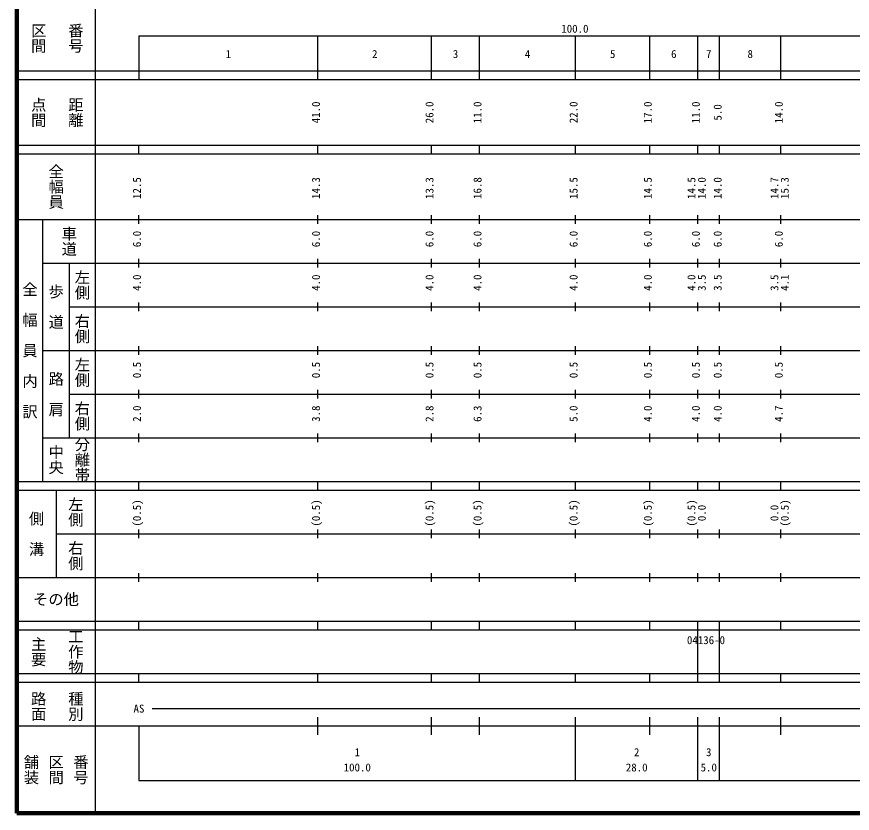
# Model space of a CAD drawing. Units: millimetres on the paper, enlarged 1000 times. Extents: x 40000 to 680000, y 20000 to 380000.
# Drawn here: x 40000 to 231378, y 20000 to 202409 of the extents above; entities that cross this region are included whole.
import ezdxf
from ezdxf.enums import TextEntityAlignment as Align

# ---------------------------------------------------------------- set-up
doc = ezdxf.new("R2010")
doc.units = ezdxf.units.MM
doc.header["$LTSCALE"] = 1000
doc.layers.add('M-TTL', color=2, linetype='Continuous', lineweight=140)
doc.layers.add('M-TTL-BAND', color=7, linetype='Continuous', lineweight=25)
doc.styles.add('@ＭＳ ゴシック', font='')
doc.styles.add('ＭＳ ゴシック', font='')
doc.styles.get('@ＭＳ ゴシック').set_extended_font_data('@MS Gothic')
doc.styles.get('ＭＳ ゴシック').set_extended_font_data('MS Gothic')

msp = doc.modelspace()

# ---------------------------------------------------------------- linework, layer by layer
at = {"layer": 'M-TTL'}
for p, q in [((40000, 380000), (40000, 20000)), ((40000, 20000), (680000, 20000))]:
    msp.add_line(p, q, dxfattribs=at)
at = {"layer": 'M-TTL-BAND'}
for p, q in [((58000, 370000), (58000, 20000)), ((68000, 198000), (579000, 198000)), ((68000, 198000), (68000, 188000)), ((109000, 188000), (109000, 198000)), ((135000, 188000), (135000, 198000)), ((146000, 188000), (146000, 198000)), ((168000, 188000), (168000, 198000)), ((185000, 188000), (185000, 198000)), ((196000, 188000), (196000, 198000)), ((201000, 188000), (201000, 198000)), ((215000, 188000), (215000, 198000)), ((40000, 190000), (579000, 190000)), ((40000, 188000), (579000, 188000)), ((40000, 173000), (579000, 173000)), ((68000, 171000), (68000, 173000)), ((109000, 171000), (109000, 173000)), ((135000, 171000), (135000, 173000)), ((146000, 171000), (146000, 173000)), ((168000, 171000), (168000, 173000)), ((185000, 171000), (185000, 173000)), ((196000, 171000), (196000, 173000)), ((201000, 171000), (201000, 173000)), ((215000, 171000), (215000, 173000)), ((40000, 171000), (579000, 171000)), ((68000, 155000), (68000, 157000)), ((109000, 155000), (109000, 157000)), ((135000, 155000), (135000, 157000)), ((146000, 155000), (146000, 157000)), ((168000, 155000), (168000, 157000)), ((185000, 155000), (185000, 157000)), ((196000, 155000), (196000, 157000)), ((201000, 155000), (201000, 157000)), ((215000, 155000), (215000, 157000)), ((40000, 156000), (579000, 156000)), ((46000, 96000), (46000, 156000)), ((46000, 146000), (579000, 146000)), ((52000, 146000), (52000, 106000)), ((68000, 145000), (68000, 147000)), ((109000, 145000), (109000, 147000)), ((135000, 145000), (135000, 147000)), ((146000, 145000), (146000, 147000)), ((168000, 145000), (168000, 147000)), ((185000, 145000), (185000, 147000)), ((196000, 145000), (196000, 147000)), ((201000, 145000), (201000, 147000)), ((215000, 145000), (215000, 147000)), ((52000, 136000), (579000, 136000)), ((68000, 135000), (68000, 137000)), ((109000, 135000), (109000, 137000)), ((135000, 135000), (135000, 137000)), ((146000, 135000), (146000, 137000)), ((168000, 135000), (168000, 137000)), ((185000, 135000), (185000, 137000)), ((196000, 135000), (196000, 137000)), ((201000, 135000), (201000, 137000)), ((215000, 135000), (215000, 137000)), ((68000, 125000), (68000, 127000)), ((109000, 125000), (109000, 127000)), ((135000, 125000), (135000, 127000)), ((146000, 125000), (146000, 127000)), ((168000, 125000), (168000, 127000)), ((185000, 125000), (185000, 127000)), ((196000, 125000), (196000, 127000)), ((201000, 125000), (201000, 127000)), ((215000, 125000), (215000, 127000)), ((46000, 126000), (579000, 126000)), ((68000, 115000), (68000, 117000)), ((109000, 115000), (109000, 117000)), ((135000, 115000), (135000, 117000)), ((146000, 115000), (146000, 117000)), ((168000, 115000), (168000, 117000)), ((185000, 115000), (185000, 117000)), ((196000, 115000), (196000, 117000)), ((201000, 115000), (201000, 117000)), ((215000, 115000), (215000, 117000)), ((52000, 116000), (579000, 116000)), ((46000, 106000), (579000, 106000)), ((68000, 105000), (68000, 107000)), ((109000, 105000), (109000, 107000)), ((135000, 105000), (135000, 107000)), ((146000, 105000), (146000, 107000)), ((168000, 105000), (168000, 107000)), ((185000, 105000), (185000, 107000)), ((196000, 105000), (196000, 107000)), ((201000, 105000), (201000, 107000)), ((215000, 105000), (215000, 107000)), ((40000, 96000), (579000, 96000)), ((68000, 94000), (68000, 96000)), ((109000, 94000), (109000, 96000)), ((135000, 94000), (135000, 96000)), ((146000, 94000), (146000, 96000)), ((168000, 94000), (168000, 96000)), ((185000, 94000), (185000, 96000)), ((196000, 94000), (196000, 96000)), ((201000, 94000), (201000, 96000)), ((215000, 94000), (215000, 96000)), ((40000, 94000), (579000, 94000)), ((49000, 94000), (49000, 74000)), ((68000, 83000), (68000, 85000)), ((109000, 83000), (109000, 85000)), ((135000, 83000), (135000, 85000)), ((146000, 83000), (146000, 85000)), ((168000, 83000), (168000, 85000)), ((185000, 83000), (185000, 85000)), ((196000, 83000), (196000, 85000)), ((201000, 83000), (201000, 85000)), ((215000, 83000), (215000, 85000)), ((49000, 84000), (579000, 84000)), ((68000, 73000), (68000, 75000)), ((109000, 73000), (109000, 75000)), ((135000, 73000), (135000, 75000)), ((146000, 73000), (146000, 75000)), ((168000, 73000), (168000, 75000)), ((185000, 73000), (185000, 75000)), ((196000, 73000), (196000, 75000)), ((201000, 73000), (201000, 75000)), ((215000, 73000), (215000, 75000)), ((40000, 74000), (579000, 74000)), ((40000, 64000), (579000, 64000)), ((68000, 62000), (68000, 64000)), ((109000, 62000), (109000, 64000)), ((135000, 62000), (135000, 64000)), ((146000, 62000), (146000, 64000)), ((168000, 62000), (168000, 64000)), ((185000, 62000), (185000, 64000)), ((196000, 62000), (196000, 64000)), ((201000, 62000), (201000, 64000)), ((215000, 62000), (215000, 64000)), ((40000, 62000), (579000, 62000)), ((196000, 52000), (196000, 62000)), ((201000, 52000), (201000, 62000)), ((40000, 52000), (579000, 52000)), ((68000, 50000), (68000, 52000)), ((109000, 50000), (109000, 52000)), ((135000, 50000), (135000, 52000)), ((146000, 50000), (146000, 52000)), ((168000, 50000), (168000, 52000)), ((185000, 50000), (185000, 52000)), ((196000, 50000), (196000, 52000)), ((201000, 50000), (201000, 52000)), ((215000, 50000), (215000, 52000)), ((40000, 50000), (579000, 50000)), ((71000, 44000), (561000, 44000)), ((109000, 38000), (109000, 42000)), ((135000, 38000), (135000, 42000)), ((146000, 38000), (146000, 42000)), ((168000, 27500), (168000, 42000)), ((185000, 38000), (185000, 42000)), ((196000, 27500), (196000, 42000)), ((201000, 27500), (201000, 42000)), ((215000, 38000), (215000, 42000)), ((40000, 40000), (579000, 40000)), ((68000, 40000), (68000, 27500)), ((68000, 27500), (579000, 27500))]:
    msp.add_line(p, q, dxfattribs=at)

# ---------------------------------------------------------------- texts
at = {"layer": 'M-TTL-BAND', "style": '@ＭＳ ゴシック'}
for s, p in [('区間', (45000, 197500)), ('番号', (53500, 197500)), ('点間', (45000, 180500)), ('距離', (53500, 180500)), ('全幅員', (49000, 163500)), ('車道', (52000, 151000)), ('左側', (55000, 141000)), ('全\u3000幅\u3000員\u3000内\u3000訳', (43000, 126000)), ('歩\u3000道', (49000, 136000)), ('右側', (55000, 131000)), ('左側', (55000, 121000)), ('路\u3000肩', (49000, 116000)), ('右側', (55000, 111000)), ('分離帯', (55000, 101000)), ('中央', (49000, 101000)), ('左側', (53500, 89000)), ('側\u3000溝', (44500, 84000)), ('右側', (53500, 79000)), ('工作物', (53500, 57000)), ('主要', (45000, 57000)), ('路面', (45000, 44500)), ('種別', (53500, 44500)), ('舗装', (43333, 30000)), ('区間', (49000, 30000)), ('番号', (54667, 30000))]:
    msp.add_text(s, height=2566, rotation=270, dxfattribs=at).set_placement(p, align=Align.MIDDLE_CENTER)
at = {"layer": 'M-TTL-BAND', "style": 'ＭＳ ゴシック'}
for s, p in [('100.0', (167844, 198195)), ('1', (88500, 192405)), ('2', (122000, 192405)), ('3', (140500, 192405)), ('4', (157000, 192405)), ('5', (176500, 192405)), ('6', (190500, 192405)), ('7', (198500, 192405)), ('8', (208000, 192405)), ('AS', (68000, 42500)), ('1', (118000, 32523)), ('2', (182000, 32523)), ('3', (198500, 32523)), ('100.0', (118000, 29033)), ('28.0', (182000, 29033)), ('5.0', (198500, 29033))]:
    msp.add_text(s, height=1833, dxfattribs=at).set_placement(p, align=Align.BOTTOM_CENTER)
for s, p in [('41.0', (110000, 180500)), ('26.0', (136000, 180500)), ('11.0', (147000, 180500)), ('22.0', (169000, 180500)), ('17.0', (186000, 180500)), ('11.0', (197000, 180500)), ('5.0', (202000, 180500)), ('14.0', (216000, 180500)), ('12.5', (69000, 163174)), ('14.3', (110000, 163174)), ('13.3', (136000, 163174)), ('16.8', (147000, 163174)), ('15.5', (169000, 163174)), ('14.5', (186000, 163174)), ('14.5', (196000, 163174)), ('14.0', (198370, 163174)), ('14.0', (202000, 163174)), ('14.7', (215000, 163174)), ('15.3', (217370, 163174)), ('6.0', (69000, 151500)), ('6.0', (110000, 151500)), ('6.0', (136000, 151500)), ('6.0', (147000, 151500)), ('6.0', (169000, 151500)), ('6.0', (186000, 151500)), ('6.0', (197000, 151500)), ('6.0', (202000, 151500)), ('6.0', (216000, 151500)), ('4.0', (69000, 141500)), ('4.0', (110000, 141500)), ('4.0', (136000, 141500)), ('4.0', (147000, 141500)), ('4.0', (169000, 141500)), ('4.0', (186000, 141500)), ('4.0', (196000, 141500)), ('3.5', (198370, 141500)), ('3.5', (202000, 141500)), ('3.5', (215000, 141500)), ('4.1', (217370, 141500)), ('0.5', (69000, 121500)), ('0.5', (110000, 121500)), ('0.5', (136000, 121500)), ('0.5', (147000, 121500)), ('0.5', (169000, 121500)), ('0.5', (186000, 121500)), ('0.5', (197000, 121500)), ('0.5', (202000, 121500)), ('0.5', (216000, 121500)), ('2.0', (69000, 111500)), ('3.8', (110000, 111500)), ('2.8', (136000, 111500)), ('6.3', (147000, 111500)), ('5.0', (169000, 111500)), ('4.0', (186000, 111500)), ('4.0', (197000, 111500)), ('4.0', (202000, 111500)), ('4.7', (216000, 111500)), ('(0.5)', (69000, 88764)), ('(0.5)', (110000, 88764)), ('(0.5)', (136000, 88764)), ('(0.5)', (147000, 88764)), ('(0.5)', (169000, 88764)), ('(0.5)', (186000, 88764)), ('(0.5)', (196000, 88764)), ('0.0', (198370, 88764)), ('0.0', (215000, 88764)), ('(0.5)', (217370, 88764))]:
    msp.add_text(s, height=1833, rotation=90, dxfattribs=at).set_placement(p, align=Align.BOTTOM_CENTER)
for s, height, p in [('その他', 2566, (49000, 69000)), ('04136-0', 1833, (197865, 59655))]:
    msp.add_text(s, height=height, dxfattribs=at).set_placement(p, align=Align.MIDDLE_CENTER)

doc.saveas('drawing.dxf')
